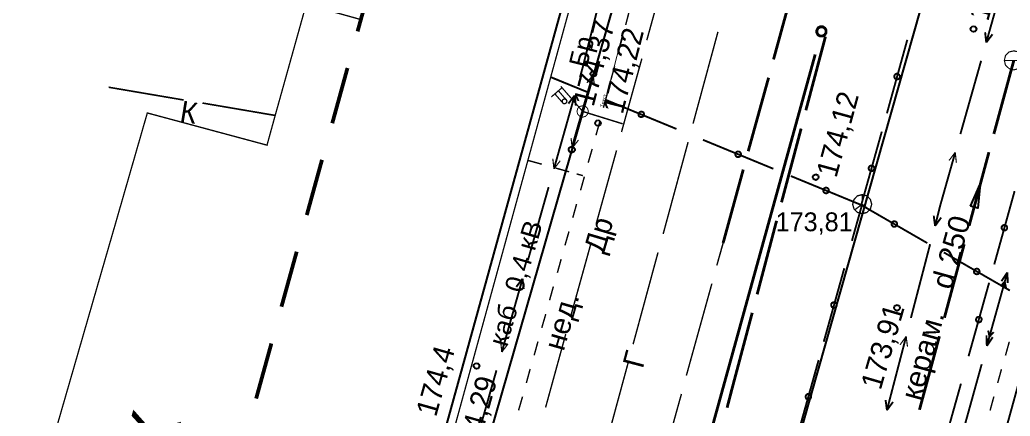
# Model space of a CAD drawing. Extents: x -2634 to -2115, y -2142 to -1393.
# Drawn here: x -2537 to -2484.9, y -1878.8 to -1858 of the extents above; entities that cross this region are included whole.
import ezdxf

# ---------------------------------------------------------------- set-up
doc = ezdxf.new("R2010")
doc.units = 0
doc.header["$MEASUREMENT"] = 0
for name, color, linetype in [('500_Дополн-Бордюры__п', 7, 'Continuous'), ('500_Дороги-Проезжие_ч', 7, 'Continuous'), ('500_Линии_-Линии_связ', 7, 'Continuous'), ('500_Линии_-ЛЭП_кабель', 7, 'Continuous'), ('500_Линии_-ЛЭП_провод', 7, 'Continuous'), ('500_Линии_-Смотровые_', 7, 'Continuous'), ('500_Линии_-Фонари_час', 7, 'Continuous'), ('500_Линии_-Электрокаб', 7, 'Continuous'), ('500_Объект-Опоры', 7, 'Continuous'), ('500_Рельеф-Высотные_о', 7, 'Continuous'), ('500_Строен-Здания', 7, 'Continuous'), ('500_Трубоп-Водопровод', 7, 'Continuous'), ('500_Трубоп-Газопровод', 7, 'Continuous'), ('500_Трубоп-Канализаци', 7, 'Continuous'), ('500_Трубоп-Смотровые_', 7, 'Continuous'), ('500_Улицы-Улицы_и_их', 7, 'Continuous'), ('Красные_ли-Красные_ли', 7, 'Continuous'), ('Красные_ли-Линии_регу', 7, 'Continuous'), ('Красные_ли-Оси_улиц_к', 7, 'Continuous')]:
    doc.layers.add(name, color=color, linetype=linetype)
doc.styles.add('TARIAL', font='Arial')

msp = doc.modelspace()

# ---------------------------------------------------------------- linework, layer by layer
at = {"layer": '500_Дополн-Бордюры__п', "color": 1, "const_width": 0.075}
for points in [[(-2504.96, -1857.5), (-2505.15, -1858.23)], [(-2505.34, -1858.95), (-2505.54, -1859.68)], [(-2505.73, -1860.4), (-2505.93, -1861.12)], [(-2506.12, -1861.85), (-2506.32, -1862.57)], [(-2506.51, -1863.3), (-2506.54, -1863.41)], [(-2506.54, -1863.41), (-2506.71, -1864.02)], [(-2506.91, -1864.74), (-2507.12, -1865.46)], [(-2510.29, -1865.34), (-2509.56, -1865.54)], [(-2508.84, -1865.74), (-2508.12, -1865.94)], [(-2507.4, -1866.14), (-2507.73, -1866.05)], [(-2507.32, -1866.19), (-2507.52, -1866.91)], [(-2507.73, -1867.63), (-2507.93, -1868.35)], [(-2508.13, -1869.07), (-2508.34, -1869.8)], [(-2508.54, -1870.52), (-2508.74, -1871.24)], [(-2508.95, -1871.96), (-2509.15, -1872.68)], [(-2509.35, -1873.41), (-2509.56, -1874.13)], [(-2509.76, -1874.85), (-2509.96, -1875.57)], [(-2485.19, -1875.58), (-2484.99, -1874.86)], [(-2510.17, -1876.29), (-2510.37, -1877.02)], [(-2485.6, -1877.02), (-2485.4, -1876.3)], [(-2510.57, -1877.74), (-2510.78, -1878.46)], [(-2486, -1878.47), (-2485.8, -1877.74)]]:
    msp.add_lwpolyline(points, dxfattribs=at)
at = {"layer": '500_Линии_-Линии_связ', "color": 6}
for points in [[(-2499.54, -1835.43), (-2507.41, -1862.77)], [(-2507.41, -1862.77), (-2517.61, -1898.2)]]:
    msp.add_lwpolyline(points, dxfattribs=at)
at = {"layer": '500_Линии_-Линии_связ', "color": 0}
for points, const_width in [([(-2491.42, -1862.87), (-2490.35, -1859.01)], 0.1), ([(-2507.4, -1862.72), (-2506.84, -1860.8)], 0.15), ([(-2507.1, -1861.78), (-2509.09, -1860.97)], 0.1), ([(-2509.09, -1860.97), (-2508.39, -1861.25)], 0.1), ([(-2502.48, -1863.69), (-2506.18, -1862.17)], 0.1), ([(-2507.41, -1862.77), (-2507.96, -1864.69)], 0.15), ([(-2492.77, -1867.68), (-2491.69, -1863.83)], 0.1), ([(-2497.39, -1865.78), (-2501.09, -1864.26)], 0.1), ([(-2492.77, -1867.68), (-2496.47, -1866.16)], 0.1), ([(-2484.71, -1866.95), (-2485.78, -1870.8)], 0.1), ([(-2493.26, -1869.56), (-2492.72, -1867.64)], 0.1), ([(-2492.72, -1867.64), (-2492.92, -1868.36)], 0.1), ([(-2492.77, -1867.68), (-2489.3, -1869.68)], 0.1), ([(-2488.43, -1870.17), (-2484.96, -1872.17)], 0.1), ([(-2494.74, -1874.86), (-2493.66, -1871)], 0.1), ([(-2486.05, -1871.76), (-2487.13, -1875.62)], 0.1), ([(-2496.09, -1879.67), (-2495.01, -1875.82)], 0.1), ([(-2487.53, -1877.06), (-2488.61, -1880.91)], 0.1)]:
    msp.add_lwpolyline(points, dxfattribs=dict(at, const_width=const_width))
for points in [[(-2506.99, -1860.76), (-2506.95, -1860.69), (-2506.88, -1860.65), (-2506.8, -1860.65), (-2506.74, -1860.69), (-2506.7, -1860.76), (-2506.7, -1860.84), (-2506.74, -1860.91), (-2506.81, -1860.94), (-2506.89, -1860.94), (-2506.95, -1860.9), (-2506.99, -1860.83)], [(-2507.83, -1864.82), (-2507.87, -1864.89), (-2507.95, -1864.92), (-2508.03, -1864.92), (-2508.1, -1864.88), (-2508.14, -1864.81), (-2508.14, -1864.73), (-2508.1, -1864.66), (-2508.03, -1864.63), (-2507.95, -1864.63), (-2507.87, -1864.67), (-2507.83, -1864.74)]]:
    msp.add_lwpolyline(points, close=True, dxfattribs=at)
at = {"layer": '500_Линии_-Линии_связ', "color": 0, "const_width": 0.1}
for points in [[(-2491.03, -1860.9), (-2490.99, -1860.83), (-2490.93, -1860.79), (-2490.85, -1860.8), (-2490.78, -1860.84), (-2490.74, -1860.9), (-2490.74, -1860.98), (-2490.78, -1861.05), (-2490.85, -1861.09), (-2490.93, -1861.08), (-2490.99, -1861.05), (-2491.03, -1860.98)], [(-2504.38, -1863.06), (-2504.45, -1863.02), (-2504.48, -1862.95), (-2504.47, -1862.87), (-2504.42, -1862.81), (-2504.35, -1862.78), (-2504.27, -1862.79), (-2504.21, -1862.83), (-2504.18, -1862.91), (-2504.19, -1862.98), (-2504.24, -1863.04), (-2504.31, -1863.07)], [(-2499.3, -1865.16), (-2499.36, -1865.11), (-2499.39, -1865.04), (-2499.38, -1864.96), (-2499.33, -1864.9), (-2499.26, -1864.87), (-2499.18, -1864.88), (-2499.12, -1864.93), (-2499.09, -1865), (-2499.1, -1865.08), (-2499.15, -1865.14), (-2499.22, -1865.17)], [(-2492.38, -1865.72), (-2492.34, -1865.65), (-2492.27, -1865.61), (-2492.19, -1865.61), (-2492.12, -1865.65), (-2492.09, -1865.72), (-2492.09, -1865.8), (-2492.13, -1865.86), (-2492.19, -1865.9), (-2492.27, -1865.9), (-2492.34, -1865.86), (-2492.38, -1865.79)], [(-2494.67, -1867.06), (-2494.74, -1867.01), (-2494.77, -1866.94), (-2494.76, -1866.86), (-2494.71, -1866.8), (-2494.64, -1866.77), (-2494.56, -1866.78), (-2494.5, -1866.83), (-2494.47, -1866.9), (-2494.48, -1866.98), (-2494.53, -1867.04), (-2494.6, -1867.07)], [(-2490.96, -1868.55), (-2490.9, -1868.6), (-2490.88, -1868.68), (-2490.9, -1868.75), (-2490.96, -1868.81), (-2491.03, -1868.83), (-2491.11, -1868.81), (-2491.16, -1868.75), (-2491.18, -1868.68), (-2491.16, -1868.6), (-2491.11, -1868.55), (-2491.03, -1868.53)], [(-2485.1, -1868.91), (-2485.14, -1868.98), (-2485.21, -1869.02), (-2485.29, -1869.02), (-2485.35, -1868.98), (-2485.39, -1868.91), (-2485.39, -1868.83), (-2485.35, -1868.77), (-2485.28, -1868.73), (-2485.21, -1868.73), (-2485.14, -1868.77), (-2485.1, -1868.84)], [(-2486.62, -1871.04), (-2486.57, -1871.1), (-2486.55, -1871.17), (-2486.57, -1871.25), (-2486.62, -1871.3), (-2486.7, -1871.32), (-2486.77, -1871.3), (-2486.83, -1871.25), (-2486.85, -1871.17), (-2486.83, -1871.1), (-2486.77, -1871.04), (-2486.7, -1871.02)], [(-2494.35, -1872.89), (-2494.31, -1872.82), (-2494.24, -1872.79), (-2494.16, -1872.79), (-2494.1, -1872.83), (-2494.06, -1872.89), (-2494.06, -1872.97), (-2494.1, -1873.04), (-2494.17, -1873.08), (-2494.24, -1873.08), (-2494.31, -1873.04), (-2494.35, -1872.97)], [(-2486.45, -1873.73), (-2486.48, -1873.8), (-2486.55, -1873.84), (-2486.63, -1873.84), (-2486.7, -1873.8), (-2486.74, -1873.73), (-2486.73, -1873.65), (-2486.69, -1873.58), (-2486.63, -1873.55), (-2486.55, -1873.55), (-2486.48, -1873.59), (-2486.44, -1873.65)], [(-2495.69, -1877.71), (-2495.65, -1877.64), (-2495.59, -1877.6), (-2495.51, -1877.6), (-2495.44, -1877.64), (-2495.4, -1877.71), (-2495.41, -1877.79), (-2495.44, -1877.85), (-2495.51, -1877.89), (-2495.59, -1877.89), (-2495.66, -1877.85), (-2495.69, -1877.78)]]:
    msp.add_lwpolyline(points, close=True, dxfattribs=at)
at = {"layer": '500_Линии_-ЛЭП_кабель', "color": 2, "const_width": 0.1}
msp.add_lwpolyline([(-2492.31, -1905.29), (-2482.62, -1870.24)], dxfattribs=at)
at = {"layer": '500_Линии_-ЛЭП_провод', "color": 253, "const_width": 0.07}
for points in [[(-2507.41, -1862.77), (-2499.54, -1835.43)], [(-2517.61, -1898.2), (-2507.41, -1862.77)]]:
    msp.add_lwpolyline(points, dxfattribs=at)
at = {"layer": '500_Линии_-ЛЭП_провод', "color": 0}
for points, const_width in [([(-2507.41, -1862.77), (-2506.86, -1860.85)], 0.065), ([(-2507.19, -1861.27), (-2506.86, -1860.85)], 0.065), ([(-2506.8, -1861.38), (-2506.86, -1860.85)], 0.065), ([(-2507.41, -1862.77), (-2507.96, -1864.69)], 0.06), ([(-2508.02, -1864.16), (-2507.96, -1864.69)], 0.06), ([(-2507.63, -1864.27), (-2507.96, -1864.69)], 0.06)]:
    msp.add_lwpolyline(points, dxfattribs=dict(at, const_width=const_width))
at = {"layer": '500_Линии_-Смотровые_', "color": 0, "const_width": 0.07}
for points in [[(-2492.72, -1867.14), (-2492.47, -1867.2), (-2492.29, -1867.39), (-2492.22, -1867.64), (-2492.29, -1867.89), (-2492.47, -1868.07), (-2492.72, -1868.14), (-2492.97, -1868.07), (-2493.15, -1867.89), (-2493.22, -1867.64), (-2493.15, -1867.39), (-2492.97, -1867.2)], [(-2492.72, -1867.59), (-2492.72, -1867.59), (-2492.72, -1867.59), (-2492.72, -1867.59), (-2492.72, -1867.59), (-2492.72, -1867.59), (-2492.72, -1867.59), (-2492.72, -1867.59), (-2492.72, -1867.59), (-2492.72, -1867.59), (-2492.72, -1867.59), (-2492.72, -1867.59)]]:
    msp.add_lwpolyline(points, close=True, dxfattribs=at)
at = {"layer": '500_Линии_-Смотровые_', "color": 0, "const_width": 0.065}
for points in [[(-2492.72, -1867.14), (-2492.72, -1867.64)], [(-2493.12, -1867.94), (-2492.72, -1867.64)], [(-2492.72, -1867.64), (-2492.32, -1867.94)]]:
    msp.add_lwpolyline(points, dxfattribs=at)
at = {"layer": '500_Линии_-Фонари_час', "color": 0, "const_width": 0.065}
for points in [[(-2509.06, -1862.01), (-2508.49, -1861.52)], [(-2508.26, -1862.18), (-2508.68, -1861.69)], [(-2507.41, -1862.77), (-2508.56, -1861.45)], [(-2508.44, -1862.34), (-2508.87, -1861.85)], [(-2508.46, -1862.32), (-2508.54, -1862.23)], [(-2508.46, -1862.32), (-2508.54, -1862.23)], [(-2508.27, -1862.16), (-2508.35, -1862.06)], [(-2508.29, -1862.14), (-2508.29, -1862.14)]]:
    msp.add_lwpolyline(points, dxfattribs=at)
at = {"layer": '500_Линии_-Фонари_час', "color": 0, "const_width": 0.07}
msp.add_lwpolyline([(-2508.46, -1862.32), (-2508.49, -1862.26), (-2508.48, -1862.2), (-2508.45, -1862.15), (-2508.39, -1862.12), (-2508.33, -1862.12), (-2508.27, -1862.16), (-2508.24, -1862.22), (-2508.25, -1862.28), (-2508.28, -1862.33), (-2508.34, -1862.36), (-2508.41, -1862.36)], close=True, dxfattribs=at)
at = {"layer": '500_Линии_-Электрокаб', "color": 1}
for points, const_width in [([(-2485.11, -1855.3), (-2486.2, -1859.15)], 0.1), ([(-2507.42, -1860.5), (-2506.56, -1857.1)], 0.1), ([(-2486.26, -1858.61), (-2486.2, -1859.15)], 0.1), ([(-2485.87, -1858.72), (-2486.2, -1859.15)], 0.1), ([(-2486.47, -1860.11), (-2487.56, -1863.96)], 0.1), ([(-2507.55, -1860.97), (-2507.42, -1860.5)], 0.1), ([(-2508.92, -1865.78), (-2507.83, -1861.93)], 0.1), ([(-2508.16, -1862.36), (-2507.83, -1861.93)], 0.1), ([(-2507.77, -1862.47), (-2507.83, -1861.93)], 0.1), ([(-2487.83, -1864.92), (-2488.62, -1867.71)], 0.1), ([(-2487.83, -1864.92), (-2488.16, -1865.35)], 0.06), ([(-2487.83, -1864.92), (-2487.77, -1865.46)], 0.06), ([(-2508.92, -1865.78), (-2508.98, -1865.25)], 0.06), ([(-2508.92, -1865.78), (-2508.59, -1865.36)], 0.06), ([(-2510.29, -1870.59), (-2509.2, -1866.74)], 0.1), ([(-2488.62, -1867.71), (-2488.89, -1868.78)], 0.1), ([(-2488.96, -1868.24), (-2488.89, -1868.78)], 0.1), ([(-2488.57, -1868.34), (-2488.89, -1868.78)], 0.1), ([(-2489.15, -1869.74), (-2490.16, -1873.61)], 0.1), ([(-2511.66, -1875.4), (-2510.57, -1871.55)], 0.1), ([(-2510.9, -1871.98), (-2510.57, -1871.55)], 0.1), ([(-2510.51, -1872.09), (-2510.57, -1871.55)], 0.1), ([(-2490.41, -1874.58), (-2491.42, -1878.45)], 0.1), ([(-2490.41, -1874.58), (-2490.73, -1875.02)], 0.06), ([(-2490.41, -1874.58), (-2490.34, -1875.12)], 0.06), ([(-2511.66, -1875.4), (-2511.72, -1874.86)], 0.06), ([(-2511.66, -1875.4), (-2511.33, -1874.97)], 0.06), ([(-2513.04, -1880.21), (-2511.94, -1876.36)], 0.1), ([(-2491.49, -1877.92), (-2491.42, -1878.45)], 0.1), ([(-2491.1, -1878.02), (-2491.42, -1878.45)], 0.1)]:
    msp.add_lwpolyline(points, dxfattribs=dict(at, const_width=const_width))
at = {"layer": '500_Линии_-Электрокаб', "color": 12, "const_width": 0.1}
for points in [[(-2486.17, -1875.08), (-2485.09, -1871.22)], [(-2485.4, -1871.68), (-2485.09, -1871.22)], [(-2485.07, -1871.78), (-2485.09, -1871.22)], [(-2485.45, -1871.95), (-2485.23, -1871.71)], [(-2485.16, -1872.03), (-2485.23, -1871.71)], [(-2486.03, -1874.59), (-2486.1, -1874.27)], [(-2486.17, -1875.08), (-2486.19, -1874.52)], [(-2486.17, -1875.08), (-2485.86, -1874.62)], [(-2486.03, -1874.59), (-2485.81, -1874.35)], [(-2487.51, -1879.89), (-2486.44, -1876.04)]]:
    msp.add_lwpolyline(points, dxfattribs=at)
at = {"layer": '500_Объект-Опоры', "color": 1, "const_width": 0.05}
msp.add_lwpolyline([(-2507.41, -1862.47), (-2507.26, -1862.51), (-2507.15, -1862.62), (-2507.11, -1862.77), (-2507.15, -1862.92), (-2507.26, -1863.03), (-2507.41, -1863.07), (-2507.56, -1863.03), (-2507.67, -1862.92), (-2507.71, -1862.77), (-2507.67, -1862.62), (-2507.56, -1862.51)], close=True, dxfattribs=at)
at = {"layer": '500_Объект-Опоры', "color": 0, "const_width": 0.075}
msp.add_lwpolyline([(-2507.41, -1862.77), (-2505.31, -1863.42)], dxfattribs=at)
at = {"layer": '500_Рельеф-Высотные_о', "color": 0, "const_width": 0.05}
msp.add_lwpolyline([(-2506.31, -1862.58), (-2505.26, -1858.51)], dxfattribs=at)
at = {"layer": '500_Рельеф-Высотные_о', "color": 0}
for points in [[(-2486.87, -1858.3), (-2486.79, -1858.32), (-2486.74, -1858.37), (-2486.72, -1858.45), (-2486.74, -1858.52), (-2486.79, -1858.58), (-2486.87, -1858.6), (-2486.94, -1858.58), (-2487, -1858.52), (-2487.02, -1858.45), (-2487, -1858.37), (-2486.94, -1858.32)], [(-2506.61, -1863.23), (-2506.54, -1863.25), (-2506.48, -1863.31), (-2506.46, -1863.38), (-2506.48, -1863.46), (-2506.54, -1863.51), (-2506.61, -1863.53), (-2506.69, -1863.51), (-2506.74, -1863.46), (-2506.76, -1863.38), (-2506.74, -1863.31), (-2506.69, -1863.25)], [(-2495.16, -1866.07), (-2495.08, -1866.09), (-2495.03, -1866.14), (-2495.01, -1866.22), (-2495.03, -1866.29), (-2495.08, -1866.35), (-2495.16, -1866.37), (-2495.23, -1866.35), (-2495.29, -1866.29), (-2495.31, -1866.22), (-2495.29, -1866.14), (-2495.23, -1866.09)], [(-2490.89, -1872.93), (-2490.82, -1872.95), (-2490.76, -1873), (-2490.74, -1873.08), (-2490.76, -1873.15), (-2490.82, -1873.21), (-2490.89, -1873.23), (-2490.97, -1873.21), (-2491.02, -1873.15), (-2491.04, -1873.08), (-2491.02, -1873), (-2490.97, -1872.95)], [(-2512.99, -1875.98), (-2512.91, -1876), (-2512.86, -1876.05), (-2512.84, -1876.13), (-2512.86, -1876.2), (-2512.91, -1876.26), (-2512.99, -1876.28), (-2513.06, -1876.26), (-2513.12, -1876.2), (-2513.14, -1876.13), (-2513.12, -1876.05), (-2513.06, -1876)]]:
    msp.add_lwpolyline(points, close=True, dxfattribs=at)
at = {"layer": '500_Строен-Здания', "color": 0, "const_width": 0.07}
msp.add_lwpolyline([(-2536.92, -1885.79), (-2533.73, -1874.76), (-2532.97, -1872.13), (-2532.04, -1868.92), (-2530.29, -1862.85), (-2524, -1864.54), (-2523.57, -1862.98), (-2521.94, -1857.15), (-2519.13, -1857.93), (-2517.45, -1851.98), (-2507.4, -1854.82), (-2508.19, -1857.69), (-2510.29, -1865.34), (-2514.15, -1879.38)], dxfattribs=at)
at = {"layer": '500_Трубоп-Водопровод', "color": 94}
for points, const_width in [([(-2497.38, -1860.04), (-2496.32, -1856.18)], 0.15), ([(-2495.68, -1862.71), (-2494.65, -1858.84)], 0.15), ([(-2498.71, -1864.86), (-2497.64, -1861)], 0.15), ([(-2496.96, -1867.54), (-2495.93, -1863.67)], 0.15), ([(-2500.03, -1869.68), (-2498.97, -1865.82)], 0.15), ([(-2498.24, -1872.37), (-2497.22, -1868.51)], 0.15), ([(-2500.36, -1870.85), (-2500.03, -1869.68)], 0.075), ([(-2500.03, -1869.68), (-2500.23, -1870.4)], 0.075), ([(-2501.96, -1876.63), (-2500.62, -1871.81)], 0.075), ([(-2499.53, -1877.21), (-2498.5, -1873.34)], 0.15), ([(-2499.82, -1878.32), (-2499.53, -1877.21)], 0.15), ([(-2499.53, -1877.21), (-2499.62, -1877.54)], 0.15), ([(-2503.56, -1882.41), (-2502.22, -1877.6)], 0.075)]:
    msp.add_lwpolyline(points, dxfattribs=dict(at, const_width=const_width))
at = {"layer": '500_Трубоп-Газопровод', "color": 5, "const_width": 0.075}
for points in [[(-2501.61, -1863.41), (-2500.3, -1858.59)], [(-2503.18, -1869.2), (-2501.87, -1864.38)], [(-2504.76, -1874.99), (-2503.45, -1870.17)], [(-2506.33, -1880.78), (-2505.02, -1875.96)]]:
    msp.add_lwpolyline(points, dxfattribs=at)
at = {"layer": '500_Трубоп-Канализаци', "color": 32, "const_width": 0.075}
for points in [[(-2504.04, -1859.03), (-2502.97, -1855.18)], [(-2505.37, -1863.85), (-2504.3, -1860)], [(-2506.7, -1868.67), (-2505.63, -1864.82)], [(-2508.03, -1873.49), (-2506.96, -1869.64)], [(-2509.36, -1878.31), (-2508.3, -1874.46)]]:
    msp.add_lwpolyline(points, dxfattribs=at)
at = {"layer": '500_Трубоп-Канализаци', "color": 34}
for points, const_width in [([(-2484.75, -1860.09), (-2485.8, -1863.95)], 0.15), ([(-2532.32, -1861.5), (-2528.38, -1862.17)], 0.085), ([(-2527.39, -1862.33), (-2523.57, -1862.98)], 0.085), ([(-2523.57, -1862.98), (-2524.3, -1862.86)], 0.085), ([(-2486.06, -1864.91), (-2487.1, -1868.77)], 0.15), ([(-2487.36, -1869.74), (-2488.4, -1873.6)], 0.15), ([(-2488.66, -1874.57), (-2489.71, -1878.43)], 0.15)]:
    msp.add_lwpolyline(points, dxfattribs=dict(at, const_width=const_width))
at = {"layer": '500_Трубоп-Канализаци', "color": 0}
msp.add_lwpolyline([(-2487.03, -1867.74), (-2486.52, -1866.58), (-2486.64, -1867.84)], close=True, dxfattribs=at)
at = {"layer": '500_Трубоп-Смотровые_', "color": 0, "const_width": 0.06}
msp.add_lwpolyline([(-2484.75, -1859.59), (-2484.5, -1859.65), (-2484.32, -1859.84), (-2484.25, -1860.09), (-2484.32, -1860.34), (-2484.5, -1860.52), (-2484.75, -1860.59), (-2485, -1860.52), (-2485.19, -1860.34), (-2485.25, -1860.09), (-2485.19, -1859.84), (-2485, -1859.65)], close=True, dxfattribs=at)
at = {"layer": '500_Трубоп-Смотровые_', "color": 0, "const_width": 0.055}
msp.add_lwpolyline([(-2485.25, -1860.09), (-2484.25, -1860.09)], dxfattribs=at)
at = {"layer": '500_Улицы-Улицы_и_их', "color": 255}
msp.add_lwpolyline([(-2542.96, -2044.94), (-2436.73, -1671.22)], dxfattribs=at)
at = {"layer": 'Красные_ли-Красные_ли', "color": 12}
msp.add_line((-2481.16, -1758.39), (-2544.28, -1986.61), dxfattribs=at)
at = {"layer": 'Красные_ли-Линии_регу', "color": 0, "const_width": 0.2}
for points in [[(-2519.24, -1858.57), (-2518.44, -1855.68)], [(-2520.57, -1863.39), (-2519.77, -1860.49)], [(-2521.91, -1868.21), (-2521.11, -1865.31)], [(-2523.24, -1873.02), (-2522.44, -1870.13)], [(-2524.57, -1877.84), (-2523.77, -1874.95)]]:
    msp.add_lwpolyline(points, dxfattribs=at)
at = {"layer": 'Красные_ли-Оси_улиц_к', "color": 12, "const_width": 0.15}
for points in [[(-2495.1, -1858.51), (-2495.04, -1858.39), (-2494.92, -1858.33), (-2494.79, -1858.33), (-2494.68, -1858.4), (-2494.62, -1858.51), (-2494.62, -1858.64), (-2494.69, -1858.75), (-2494.8, -1858.81), (-2494.93, -1858.81), (-2495.04, -1858.75), (-2495.1, -1858.64)], [(-2498.19, -1870.62), (-2498.19, -1870.62), (-2498.19, -1870.62), (-2498.19, -1870.62), (-2498.19, -1870.62), (-2498.19, -1870.62), (-2498.19, -1870.62), (-2498.19, -1870.62), (-2498.19, -1870.62), (-2498.19, -1870.62), (-2498.19, -1870.62), (-2498.19, -1870.62)]]:
    msp.add_lwpolyline(points, close=True, dxfattribs=at)
msp.add_lwpolyline([(-2501.19, -1881.46), (-2495.19, -1859.78)], dxfattribs=at)

# ---------------------------------------------------------------- texts
at = {"layer": '500_Дороги-Проезжие_ч', "color": 0}
msp.add_text('Бр', height=0.99, rotation=75.62, dxfattribs=at).set_placement((-2507.19, -1860.53))
at = {"layer": '500_Линии_-Смотровые_', "color": 0}
msp.add_text('173,81', height=0.99, dxfattribs=at).set_placement((-2497.27, -1869.06))
at = {"layer": '500_Линии_-Электрокаб', "color": 0, "style": 'TARIAL'}
msp.add_text(' каб  0,4 кВ', height=0.99, rotation=73.52, dxfattribs=at).set_placement((-2511.53, -1875.53))
at = {"layer": '500_Рельеф-Высотные_о', "color": 214}
for s, rotation, p in [('173,61', 75.07, (-2486.1, -1858.08)), ('174,37', 75.61, (-2506.84, -1862.57)), ('174,22', 75.61, (-2505.31, -1862.96)), ('174,12', 74.71, (-2494.08, -1866.3)), ('173,91', 73.78, (-2491.75, -1877.44)), ('174,4', 74.27, (-2515.12, -1878.85)), ('174,29', 74.28, (-2513.12, -1881.23))]:
    msp.add_text(s, height=1.11, rotation=rotation, dxfattribs=at).set_placement(p)
at = {"layer": '500_Рельеф-Высотные_о', "color": 0, "style": 'TARIAL'}
msp.add_text('Текст', height=0.2, rotation=75.61, dxfattribs=at).set_placement((-2506.31, -1862.58))
at = {"layer": '500_Строен-Здания', "color": 5}
msp.add_text('3К', height=2.59, rotation=74.06, dxfattribs=at).set_placement((-2529.59, -1882.83))
at = {"layer": '500_Трубоп-Газопровод', "color": 5}
msp.add_text('Г', height=1.11, rotation=75.19, dxfattribs=at).set_placement((-2504.25, -1876.31))
at = {"layer": '500_Трубоп-Канализаци', "color": 14}
for s, rotation, p in [('К', 350.79, (-2528.63, -1863.29)), ('Др', 73.5, (-2506.3, -1870.28))]:
    msp.add_text(s, height=1.11, rotation=rotation, dxfattribs=at).set_placement(p)
at = {"layer": '500_Трубоп-Канализаци', "color": 14, "style": 'TARIAL'}
msp.add_text('керам.   d 250 ', height=1.11, rotation=74.56, dxfattribs=at).set_placement((-2489.65, -1878.01))
at = {"layer": '500_Трубоп-Канализаци', "color": 0, "style": 'TARIAL'}
msp.add_text('нед.', height=1.11, rotation=74.04, dxfattribs=at).set_placement((-2508.41, -1875.4))

doc.saveas('drawing.dxf')
